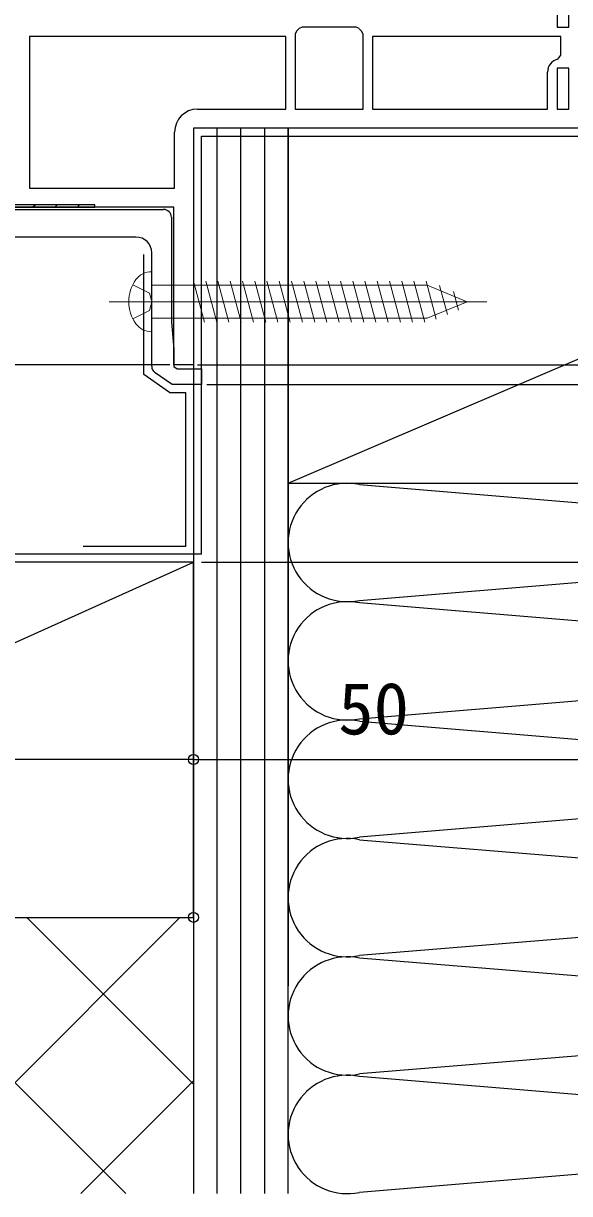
# Model space of a CAD drawing. Units: millimetres, scale not verified. Extents: x -525 to 525, y -783 to 779.
# Drawn here: x 243 to 312.2, y 246.8 to 395.1 of the extents above; entities that cross this region are included whole.
import ezdxf
from ezdxf.enums import TextEntityAlignment as Align

# ---------------------------------------------------------------- set-up
doc = ezdxf.new("R2010")
doc.units = ezdxf.units.MM
doc.header["$LTSCALE"] = 4
for name, color, linetype in [('0-2_YKK_11', 7, 'Continuous'), ('0-7_YKK_D', 6, 'Continuous'), ('0-9_YSS_K', 3, 'Continuous'), ('0-A_YSS_KE', 3, 'Continuous')]:
    doc.layers.add(name, color=color, linetype=linetype)
doc.layers.add('0-5_YKK_13', color=4, linetype='Continuous', lineweight=18)
doc.styles.add('ＭＳ ゴシック', font='')
doc.styles.get('ＭＳ ゴシック').set_extended_font_data('MS Gothic')

msp = doc.modelspace()

# ---------------------------------------------------------------- linework, layer by layer
at = {"layer": '0-2_YKK_11'}
for p, q in [((277.624, 394.133), (277.447, 393.752)), ((219.676, 371.544), (260.747, 371.544)), ((244.145, 371.844), (244.445, 372.144)), ((246.974, 371.844), (247.274, 372.144)), ((249.802, 371.844), (250.102, 372.144)), ((259.247, 351.676), (259.247, 366.044))]:
    msp.add_line(p, q, dxfattribs=at)
for points in [[(262.047, 371.844), (202.747, 371.844), (202.747, 368.344), (205.247, 368.344), (205.247, 366.244), (200.647, 366.244), (200.647, 371.844), (184.547, 371.844), (184.547, 419.644)], [(309.747, 420.844), (314.547, 420.844), (314.547, 411.844), (329.547, 411.844), (329.547, 409.344), (328.047, 409.344), (327.752, 409.594), (327.456, 409.844), (314.547, 409.844), (314.547, 393.344), (313.547, 393.344), (313.547, 390.644), (314.547, 390.644), (314.547, 387.169), (314.36, 386.779), (314.36, 386.31), (314.547, 385.92), (314.547, 381.844), (264.547, 381.844), (264.547, 351.844), (262.047, 351.844), (262.047, 371.844)], [(285.536, 394.468), (285.155, 394.644), (278.34, 394.644), (277.958, 394.468)], [(276.247, 393.444), (243.747, 393.444), (243.747, 374.244), (262.147, 374.244), (262.147, 381.344)], [(265.047, 384.244), (276.247, 384.244), (276.247, 393.444)], [(277.447, 393.752), (277.447, 384.244), (286.047, 384.244), (286.047, 393.752), (285.871, 394.133)], [(311.147, 393.444), (287.247, 393.444), (287.247, 384.244), (309.447, 384.244), (309.447, 388.944)], [(310.761, 390.6), (311.147, 391.087), (311.147, 393.444)], [(261.747, 370.544), (261.747, 357.273), (262.047, 353.844), (262.047, 351.636), (262.464, 351.344), (265.547, 351.344), (265.547, 349.344), (261.833, 349.344), (259.674, 350.857)], [(257.247, 368.044), (234.547, 368.044), (233.547, 369.044), (216.147, 369.044), (215.147, 368.044), (206.747, 368.044)]]:
    msp.add_lwpolyline(points, dxfattribs=at)
for points in [[(310.647, 418.444), (310.647, 394.644), (312.147, 394.644), (312.147, 418.444)], [(312.147, 384.244), (312.147, 389.444), (310.647, 389.444), (310.647, 384.244)], [(252.047, 372.144), (205.247, 372.144), (205.247, 371.844), (252.047, 371.844)]]:
    msp.add_lwpolyline(points, close=True, dxfattribs=at)
for centre, radius, start, end in [((275.747, 396.344), 2.9, 310.32022, 319.67978), ((287.747, 396.344), 2.9, 220.32022, 229.67978), ((311.147, 388.944), 1.7, 103.13657, 180), ((265.047, 381.344), 2.9, 90.00001, 179.99999), ((260.747, 370.544), 1, 0.00001, 89.99999), ((257.247, 366.044), 2, 0.00001, 89.99999), ((260.247, 351.676), 1, 180.00003, 235.00002)]:
    msp.add_arc(centre, radius, start, end, dxfattribs=at)
at = {"layer": '0-5_YKK_13'}
for p, q in [((259.247, 356.044), (259.247, 363.644)), ((256.856, 361.994), (258.975, 360.938)), ((259.247, 361.944), (294.178, 361.944)), ((264.546, 362.444), (265.939, 357.244)), ((266.099, 362.444), (267.492, 357.244)), ((267.652, 362.444), (269.045, 357.244)), ((269.205, 362.444), (270.598, 357.244)), ((270.758, 362.444), (272.151, 357.244)), ((272.311, 362.444), (273.704, 357.244)), ((273.864, 362.444), (275.257, 357.244)), ((275.417, 362.444), (276.81, 357.244)), ((276.969, 362.444), (278.363, 357.244)), ((278.522, 362.444), (279.916, 357.244)), ((280.075, 362.444), (281.469, 357.244)), ((281.628, 362.444), (283.022, 357.244)), ((283.181, 362.444), (284.574, 357.244)), ((284.734, 362.444), (286.127, 357.244)), ((286.287, 362.444), (287.68, 357.244)), ((287.84, 362.444), (289.233, 357.244)), ((289.393, 362.444), (290.786, 357.244)), ((290.946, 362.444), (292.339, 357.244)), ((292.499, 362.444), (293.892, 357.244)), ((294.051, 362.444), (295.341, 357.631)), ((299.247, 359.844), (294.178, 361.944)), ((295.754, 361.887), (296.739, 358.21)), ((259.247, 359.844), (258.975, 360.938)), ((297.501, 361.163), (298.137, 358.789)), ((253.847, 359.844), (301.747, 359.844)), ((259.247, 359.844), (258.975, 358.751)), ((299.247, 359.844), (294.178, 357.744)), ((256.856, 357.694), (258.975, 358.751)), ((259.247, 357.744), (294.178, 357.744))]:
    msp.add_line(p, q, dxfattribs=at)
for centre, radius, start, end in [((259.198, 361.245), 2.4, 88.83014, 144.29996), ((261.147, 359.844), 4.8, 144.29996, 215.70004), ((259.198, 358.444), 2.4, 215.70004, 271.16986)]:
    msp.add_arc(centre, radius, start, end, dxfattribs=at)
at = {"layer": '0-7_YKK_D'}
for p, q in [((261.547, 351.844), (147.797, 351.844)), ((265.047, 351.844), (478.547, 351.844)), ((265.047, 351.844), (478.547, 351.844)), ((264.547, 351.344), (264.547, 300.844)), ((264.547, 351.344), (264.547, 280.844)), ((264.547, 351.344), (264.547, 300.844)), ((266.247, 349.344), (478.547, 349.344)), ((265.547, 326.844), (438.547, 326.844)), ((264.547, 301.844), (184.547, 301.844)), ((264.547, 301.844), (314.547, 301.844)), ((164.547, 281.844), (264.547, 281.844))]:
    msp.add_line(p, q, dxfattribs=at)
for centre in [(264.547, 301.844), (264.547, 301.844), (264.547, 281.844)]:
    msp.add_circle(centre, 0.637, dxfattribs=at)
at = {"layer": '0-9_YSS_K'}
for p, q in [((267.547, 246.844), (267.547, 381.844)), ((270.547, 246.844), (270.547, 381.844)), ((273.547, 381.844), (273.547, 246.844)), ((276.547, 336.844), (381.547, 381.844)), ((276.547, 246.844), (276.547, 381.844)), ((276.547, 336.844), (276.547, 273.121)), ((285.579, 336.686), (372.516, 329.502)), ((285.579, 322.002), (372.516, 329.186)), ((164.547, 281.844), (264.547, 326.844)), ((372.516, 314.502), (285.579, 321.686)), ((285.579, 307.002), (372.516, 314.186)), ((285.579, 306.686), (372.516, 299.502)), ((372.516, 299.186), (285.579, 292.002)), ((285.579, 291.686), (372.516, 284.502)), ((372.516, 284.186), (285.579, 277.002)), ((255.944, 246.844), (220.944, 281.844)), ((227.814, 246.844), (262.814, 281.844)), ((264.547, 260.692), (243.395, 281.844)), ((372.516, 269.502), (285.579, 276.686)), ((372.516, 269.186), (285.579, 262.002)), ((250.264, 246.844), (264.547, 261.128)), ((372.516, 254.502), (285.579, 261.686)), ((372.516, 254.186), (285.579, 247.002))]:
    msp.add_line(p, q, dxfattribs=at)
msp.add_lwpolyline([(276.547, 381.844), (264.547, 381.844), (264.547, 246.844)], dxfattribs=at)
for centre, end in [((284.047, 329.344), 281.78351), ((284.047, 314.344), 281.78351), ((284.047, 299.344), 281.78351), ((284.047, 284.344), 281.78352), ((284.047, 269.344), 281.78352), ((284.047, 254.344), 281.78352)]:
    msp.add_arc(centre, 7.5, 78.21647, end, dxfattribs=at)
at = {"layer": '0-A_YSS_KE'}
for p, q in [((258.247, 350.635), (258.247, 365.844)), ((261.518, 348.344), (258.247, 350.635)), ((265.547, 327.844), (220.547, 327.844))]:
    msp.add_line(p, q, dxfattribs=at)
for points in [[(381.547, 336.844), (381.547, 381.844), (276.547, 381.844), (276.547, 336.844)], [(264.547, 281.844), (264.547, 326.844), (164.547, 326.844), (164.547, 281.844)]]:
    msp.add_lwpolyline(points, close=True, dxfattribs=at)
for points in [[(265.547, 327.844), (265.547, 380.844), (314.547, 380.844)], [(261.518, 348.344), (263.547, 348.344), (263.547, 328.844), (250.547, 328.844)], [(164.547, 281.844), (264.547, 281.844), (264.547, 271.844)]]:
    msp.add_lwpolyline(points, dxfattribs=at)

# ---------------------------------------------------------------- texts
at = {"layer": '0-7_YKK_D', "style": 'ＭＳ ゴシック'}
msp.add_text('50', height=6.598, dxfattribs=at).set_placement((282.9, 303.044), align=Align.BOTTOM_LEFT)

doc.saveas('drawing.dxf')
